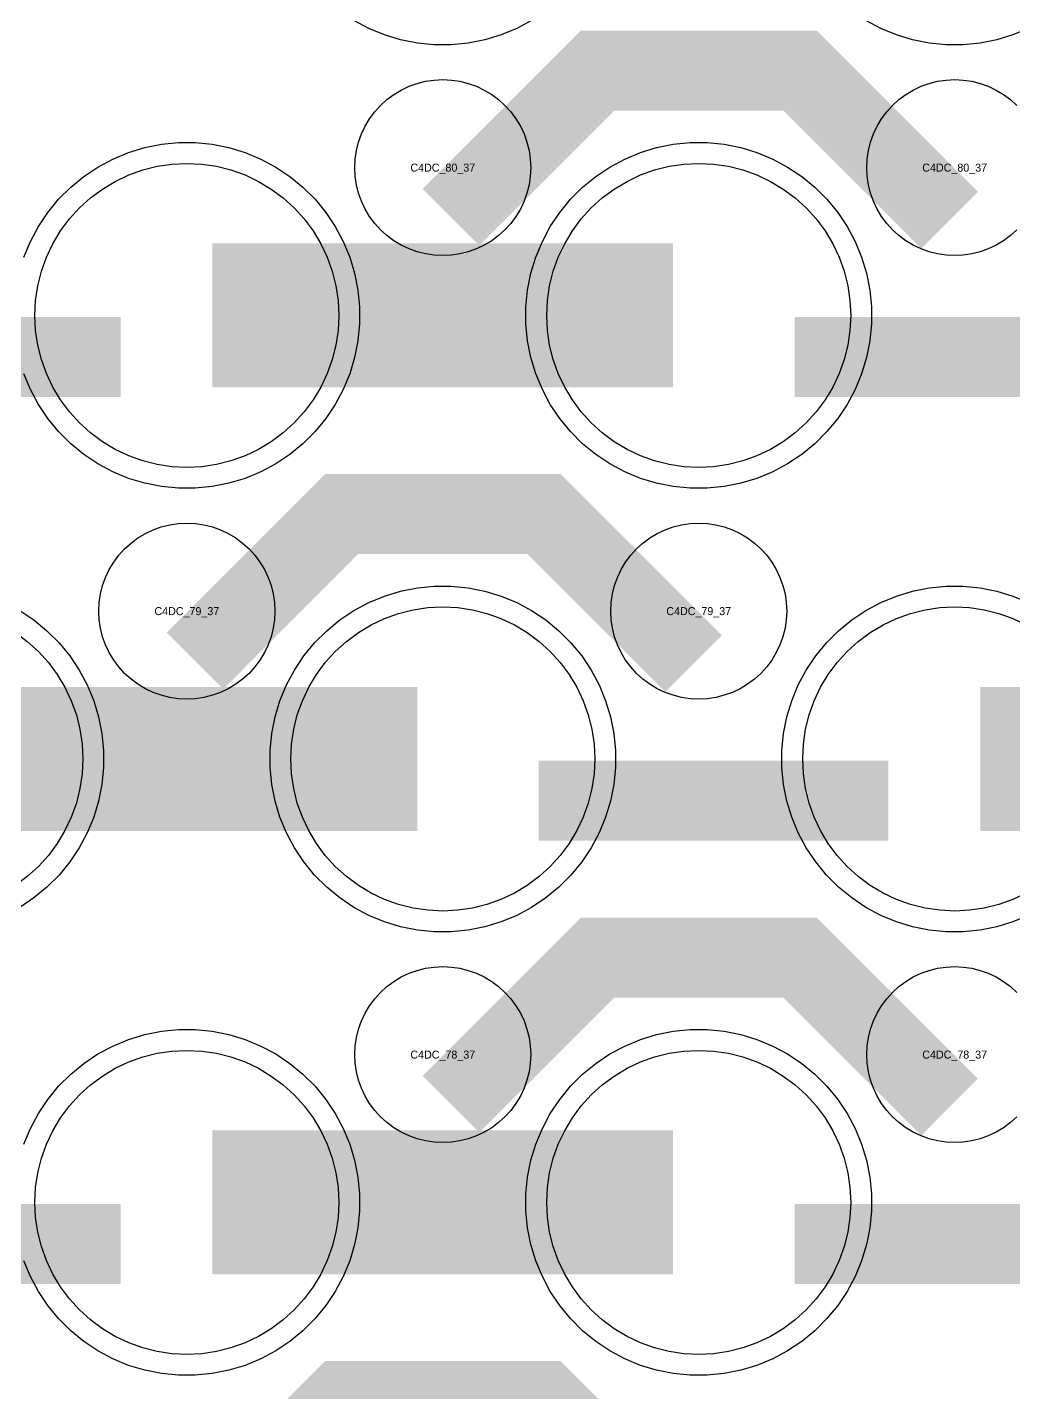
# Model space of a CAD drawing. Extents: x -11880 to 11880, y -14992 to 14992.
# Drawn here: x -209.9 to 98.5, y -4091 to -3664.4 of the extents above; entities that cross this region are included whole.
import ezdxf
from ezdxf.enums import TextEntityAlignment as Align

# ---------------------------------------------------------------- set-up
doc = ezdxf.new("R2010")
doc.units = 0
doc.header["$MEASUREMENT"] = 0
for name, color, linetype in [('GDS_775_DT_237', 138, 'CONTINUOUS'), ('RDL1_FS', 34, 'CONTINUOUS'), ('RDL_BS', 160, 'CONTINUOUS')]:
    doc.layers.add(name, color=color, linetype=linetype)

msp = doc.modelspace()

# ---------------------------------------------------------------- linework, layer by layer
at = {"layer": 'RDL1_FS'}
for points in [[(-160, -3801.949), (-164.657, -3801.72), (-169.268, -3801.036), (-173.791, -3799.904), (-178.181, -3798.332), (-182.395, -3796.34), (-186.395, -3793.942), (-190.14, -3791.164), (-193.594, -3788.034), (-196.724, -3784.58), (-199.502, -3780.835), (-201.9, -3776.835), (-203.892, -3772.621), (-205.464, -3768.231), (-206.596, -3763.708), (-207.28, -3759.097), (-207.509, -3754.44), (-207.28, -3749.783), (-206.596, -3745.172), (-205.464, -3740.649), (-203.892, -3736.259), (-201.9, -3732.045), (-199.502, -3728.045), (-196.724, -3724.3), (-193.594, -3720.846), (-190.14, -3717.716), (-186.395, -3714.938), (-182.395, -3712.54), (-178.181, -3710.548), (-173.791, -3708.976), (-169.268, -3707.844), (-164.657, -3707.16), (-160, -3706.931), (-155.343, -3707.16), (-150.732, -3707.844), (-146.209, -3708.976), (-141.819, -3710.548), (-137.605, -3712.54), (-133.605, -3714.938), (-129.86, -3717.716), (-126.406, -3720.846), (-123.276, -3724.3), (-120.498, -3728.045), (-118.1, -3732.045), (-116.108, -3736.259), (-114.536, -3740.649), (-113.404, -3745.172), (-112.72, -3749.783), (-112.491, -3754.44), (-112.72, -3759.097), (-113.404, -3763.708), (-114.536, -3768.231), (-116.108, -3772.621), (-118.1, -3776.835), (-120.498, -3780.835), (-123.276, -3784.58), (-126.406, -3788.034), (-129.86, -3791.164), (-133.605, -3793.942), (-137.605, -3796.34), (-141.819, -3798.332), (-146.209, -3799.904), (-150.732, -3801.036), (-155.343, -3801.72)], [(0, -3801.949), (-4.657, -3801.72), (-9.268, -3801.036), (-13.791, -3799.904), (-18.181, -3798.332), (-22.395, -3796.34), (-26.395, -3793.942), (-30.14, -3791.164), (-33.594, -3788.034), (-36.724, -3784.58), (-39.502, -3780.835), (-41.9, -3776.835), (-43.892, -3772.621), (-45.464, -3768.231), (-46.596, -3763.708), (-47.28, -3759.097), (-47.509, -3754.44), (-47.28, -3749.783), (-46.596, -3745.172), (-45.464, -3740.649), (-43.892, -3736.259), (-41.9, -3732.045), (-39.502, -3728.045), (-36.724, -3724.3), (-33.594, -3720.846), (-30.14, -3717.716), (-26.395, -3714.938), (-22.395, -3712.54), (-18.181, -3710.548), (-13.791, -3708.976), (-9.268, -3707.844), (-4.657, -3707.16), (0, -3706.931), (4.657, -3707.16), (9.268, -3707.844), (13.791, -3708.976), (18.181, -3710.548), (22.395, -3712.54), (26.395, -3714.938), (30.14, -3717.716), (33.594, -3720.846), (36.724, -3724.3), (39.502, -3728.045), (41.9, -3732.045), (43.892, -3736.259), (45.464, -3740.649), (46.596, -3745.172), (47.28, -3749.783), (47.509, -3754.44), (47.28, -3759.097), (46.596, -3763.708), (45.464, -3768.231), (43.892, -3772.621), (41.9, -3776.835), (39.502, -3780.835), (36.724, -3784.58), (33.594, -3788.034), (30.14, -3791.164), (26.395, -3793.942), (22.395, -3796.34), (18.181, -3798.332), (13.791, -3799.904), (9.268, -3801.036), (4.657, -3801.72)], [(-80, -3940.514), (-84.657, -3940.285), (-89.268, -3939.601), (-93.791, -3938.469), (-98.181, -3936.897), (-102.395, -3934.905), (-106.395, -3932.507), (-110.14, -3929.729), (-113.594, -3926.599), (-116.724, -3923.145), (-119.502, -3919.4), (-121.9, -3915.4), (-123.892, -3911.186), (-125.464, -3906.796), (-126.596, -3902.273), (-127.28, -3897.662), (-127.509, -3893.005), (-127.28, -3888.348), (-126.596, -3883.737), (-125.464, -3879.214), (-123.892, -3874.824), (-121.9, -3870.61), (-119.502, -3866.61), (-116.724, -3862.865), (-113.594, -3859.411), (-110.14, -3856.281), (-106.395, -3853.503), (-102.395, -3851.105), (-98.181, -3849.113), (-93.791, -3847.541), (-89.268, -3846.409), (-84.657, -3845.725), (-80, -3845.496), (-75.343, -3845.725), (-70.732, -3846.409), (-66.209, -3847.541), (-61.819, -3849.113), (-57.605, -3851.105), (-53.605, -3853.503), (-49.86, -3856.281), (-46.406, -3859.411), (-43.276, -3862.865), (-40.498, -3866.61), (-38.1, -3870.61), (-36.108, -3874.824), (-34.536, -3879.214), (-33.404, -3883.737), (-32.72, -3888.348), (-32.491, -3893.005), (-32.72, -3897.662), (-33.404, -3902.273), (-34.536, -3906.796), (-36.108, -3911.186), (-38.1, -3915.4), (-40.498, -3919.4), (-43.276, -3923.145), (-46.406, -3926.599), (-49.86, -3929.729), (-53.605, -3932.507), (-57.605, -3934.905), (-61.819, -3936.897), (-66.209, -3938.469), (-70.732, -3939.601), (-75.343, -3940.285)]]:
    msp.add_lwpolyline(points, close=True, dxfattribs=at)
for points in [[(-151.998, -3754.44, 45, 45, 0), (-79.998, -3754.44, 45, 45, 0)], [(-79.998, -3754.44, 45, 45, 0), (-7.998, -3754.44, 45, 45, 0)], [(-231.998, -3893.005, 45, 45, 0), (-159.998, -3893.005, 45, 45, 0)], [(-159.998, -3893.005, 45, 45, 0), (-87.998, -3893.005, 45, 45, 0)], [(88.002, -3893.005, 45, 45, 0), (160.002, -3893.005, 45, 45, 0)]]:
    msp.add_lwpolyline(points, format="xyseb", dxfattribs=at)
for points in [[(102.395, -3934.905), (98.181, -3936.897), (93.791, -3938.469), (89.268, -3939.601), (84.657, -3940.285), (80, -3940.514), (75.343, -3940.285), (70.732, -3939.601), (66.209, -3938.469), (61.819, -3936.897), (57.605, -3934.905), (53.605, -3932.507), (49.86, -3929.729), (46.406, -3926.599), (43.276, -3923.145), (40.498, -3919.4), (38.1, -3915.4), (36.108, -3911.186), (34.536, -3906.796), (33.404, -3902.273), (32.72, -3897.662), (32.491, -3893.005), (32.72, -3888.348), (33.404, -3883.737), (34.536, -3879.214), (36.108, -3874.824), (38.1, -3870.61), (40.498, -3866.61), (43.276, -3862.865), (46.406, -3859.411), (49.86, -3856.281), (53.605, -3853.503), (57.605, -3851.105), (61.819, -3849.113), (66.209, -3847.541), (70.732, -3846.409), (75.343, -3845.725), (80, -3845.496), (84.657, -3845.725), (89.268, -3846.409), (93.791, -3847.541), (98.181, -3849.113), (102.395, -3851.105)], [(-213.605, -3853.503), (-209.86, -3856.281), (-206.406, -3859.411), (-203.276, -3862.865), (-200.498, -3866.61), (-198.1, -3870.61), (-196.108, -3874.824), (-194.536, -3879.214), (-193.404, -3883.737), (-192.72, -3888.348), (-192.491, -3893.005), (-192.72, -3897.662), (-193.404, -3902.273), (-194.536, -3906.796), (-196.108, -3911.186), (-198.1, -3915.4), (-200.498, -3919.4), (-203.276, -3923.145), (-206.406, -3926.599), (-209.86, -3929.729), (-213.605, -3932.507)]]:
    msp.add_lwpolyline(points, dxfattribs=at)
at = {"layer": 'RDL1_FS', "color": 241, "true_color": 0xf7abae}
for points in [[(-160, -4079.074), (-164.657, -4078.845), (-169.268, -4078.161), (-173.791, -4077.029), (-178.181, -4075.457), (-182.395, -4073.465), (-186.395, -4071.067), (-190.14, -4068.289), (-193.594, -4065.159), (-196.724, -4061.705), (-199.502, -4057.96), (-201.9, -4053.96), (-203.892, -4049.746), (-205.464, -4045.356), (-206.596, -4040.833), (-207.28, -4036.222), (-207.509, -4031.565), (-207.28, -4026.908), (-206.596, -4022.297), (-205.464, -4017.774), (-203.892, -4013.384), (-201.9, -4009.17), (-199.502, -4005.17), (-196.724, -4001.425), (-193.594, -3997.971), (-190.14, -3994.841), (-186.395, -3992.063), (-182.395, -3989.665), (-178.181, -3987.673), (-173.791, -3986.101), (-169.268, -3984.969), (-164.657, -3984.285), (-160, -3984.056), (-155.343, -3984.285), (-150.732, -3984.969), (-146.209, -3986.101), (-141.819, -3987.673), (-137.605, -3989.665), (-133.605, -3992.063), (-129.86, -3994.841), (-126.406, -3997.971), (-123.276, -4001.425), (-120.498, -4005.17), (-118.1, -4009.17), (-116.108, -4013.384), (-114.536, -4017.774), (-113.404, -4022.297), (-112.72, -4026.908), (-112.491, -4031.565), (-112.72, -4036.222), (-113.404, -4040.833), (-114.536, -4045.356), (-116.108, -4049.746), (-118.1, -4053.96), (-120.498, -4057.96), (-123.276, -4061.705), (-126.406, -4065.159), (-129.86, -4068.289), (-133.605, -4071.067), (-137.605, -4073.465), (-141.819, -4075.457), (-146.209, -4077.029), (-150.732, -4078.161), (-155.343, -4078.845)], [(0, -4079.074), (-4.657, -4078.845), (-9.268, -4078.161), (-13.791, -4077.029), (-18.181, -4075.457), (-22.395, -4073.465), (-26.395, -4071.067), (-30.14, -4068.289), (-33.594, -4065.159), (-36.724, -4061.705), (-39.502, -4057.96), (-41.9, -4053.96), (-43.892, -4049.746), (-45.464, -4045.356), (-46.596, -4040.833), (-47.28, -4036.222), (-47.509, -4031.565), (-47.28, -4026.908), (-46.596, -4022.297), (-45.464, -4017.774), (-43.892, -4013.384), (-41.9, -4009.17), (-39.502, -4005.17), (-36.724, -4001.425), (-33.594, -3997.971), (-30.14, -3994.841), (-26.395, -3992.063), (-22.395, -3989.665), (-18.181, -3987.673), (-13.791, -3986.101), (-9.268, -3984.969), (-4.657, -3984.285), (0, -3984.056), (4.657, -3984.285), (9.268, -3984.969), (13.791, -3986.101), (18.181, -3987.673), (22.395, -3989.665), (26.395, -3992.063), (30.14, -3994.841), (33.594, -3997.971), (36.724, -4001.425), (39.502, -4005.17), (41.9, -4009.17), (43.892, -4013.384), (45.464, -4017.774), (46.596, -4022.297), (47.28, -4026.908), (47.509, -4031.565), (47.28, -4036.222), (46.596, -4040.833), (45.464, -4045.356), (43.892, -4049.746), (41.9, -4053.96), (39.502, -4057.96), (36.724, -4061.705), (33.594, -4065.159), (30.14, -4068.289), (26.395, -4071.067), (22.395, -4073.465), (18.181, -4075.457), (13.791, -4077.029), (9.268, -4078.161), (4.657, -4078.845)]]:
    msp.add_lwpolyline(points, close=True, dxfattribs=at)
for points in [[(-151.998, -4031.565, 45, 45, 0), (-79.998, -4031.565, 45, 45, 0)], [(-79.998, -4031.565, 45, 45, 0), (-7.998, -4031.565, 45, 45, 0)]]:
    msp.add_lwpolyline(points, format="xyseb", dxfattribs=at)
at = {"layer": 'RDL_BS', "color": 241, "true_color": 0xf7abae}
for points in [[(-52.223, -3662.258), (-56.885, -3664.75), (-61.795, -3666.781), (-66.835, -3668.312), (-72.062, -3669.358), (-77.356, -3669.875), (-82.644, -3669.875), (-87.938, -3669.358), (-93.165, -3668.312), (-98.205, -3666.781), (-103.115, -3664.75), (-107.777, -3662.258)], [(103.115, -3664.75), (98.205, -3666.781), (93.165, -3668.312), (87.938, -3669.358), (82.644, -3669.875), (77.356, -3669.875), (72.062, -3669.358), (66.835, -3668.312), (61.795, -3666.781), (56.885, -3664.75), (52.223, -3662.258)], [(-210.906, -4013.36), (-208.875, -4008.45), (-206.383, -4003.788), (-203.436, -3999.374), (-200.074, -3995.273), (-196.292, -3991.491), (-192.191, -3988.129), (-187.777, -3985.182), (-183.115, -3982.69), (-178.205, -3980.659), (-173.165, -3979.128), (-167.938, -3978.082), (-162.644, -3977.565), (-157.356, -3977.565), (-152.062, -3978.082), (-146.835, -3979.128), (-141.795, -3980.659), (-136.885, -3982.69), (-132.223, -3985.182), (-127.809, -3988.129), (-123.708, -3991.491), (-119.926, -3995.273), (-116.564, -3999.374), (-113.617, -4003.788), (-111.125, -4008.45), (-109.094, -4013.36), (-107.563, -4018.4), (-106.517, -4023.627), (-106, -4028.921), (-106, -4034.209), (-106.517, -4039.503), (-107.563, -4044.73), (-109.094, -4049.77), (-111.125, -4054.68), (-113.617, -4059.342), (-116.564, -4063.756), (-119.926, -4067.857), (-123.708, -4071.639), (-127.809, -4075.001), (-132.223, -4077.948), (-136.885, -4080.44), (-141.795, -4082.471), (-146.835, -4084.002), (-152.062, -4085.048), (-157.356, -4085.565), (-162.644, -4085.565), (-167.938, -4085.048), (-173.165, -4084.002), (-178.205, -4082.471), (-183.115, -4080.44), (-187.777, -4077.948), (-192.191, -4075.001), (-196.292, -4071.639), (-200.074, -4067.857), (-203.436, -4063.756), (-206.383, -4059.342), (-208.875, -4054.68), (-210.906, -4049.77)]]:
    msp.add_lwpolyline(points, dxfattribs=at)
at = {"layer": 'RDL_BS'}
for points in [[(-77.438, -3723.754, 25, 25, 0), (-31.623, -3677.939, 25, 25, 0), (1.93, -3677.939, 25, 25, 0)], [(78.401, -3724.653, 25, 25, 0), (31.687, -3677.939, 25, 25, 0), (1.929, -3677.939, 25, 25, 0)], [(-289.984, -3767.453, 25, 25, 0), (-180.719, -3767.453, 25, 25, 0)], [(30.016, -3767.453, 25, 25, 0), (139.281, -3767.453, 25, 25, 0)], [(-157.438, -3862.319, 25, 25, 0), (-111.623, -3816.504, 25, 25, 0), (-78.07, -3816.504, 25, 25, 0)], [(-1.599, -3863.218, 25, 25, 0), (-48.313, -3816.504, 25, 25, 0), (-78.071, -3816.504, 25, 25, 0)], [(-49.984, -3906.018, 25, 25, 0), (59.281, -3906.018, 25, 25, 0)], [(-77.438, -4000.879, 25, 25, 0), (-31.623, -3955.064, 25, 25, 0), (1.93, -3955.064, 25, 25, 0)], [(78.401, -4001.778, 25, 25, 0), (31.687, -3955.064, 25, 25, 0), (1.929, -3955.064, 25, 25, 0)], [(-157.438, -4139.444, 25, 25, 0), (-111.623, -4093.629, 25, 25, 0), (-78.07, -4093.629, 25, 25, 0)], [(-1.599, -4140.343, 25, 25, 0), (-48.313, -4093.629, 25, 25, 0), (-78.071, -4093.629, 25, 25, 0)]]:
    msp.add_lwpolyline(points, format="xyseb", dxfattribs=at)
for points in [[(-80, -3735.746), (-82.693, -3735.614), (-85.365, -3735.218), (-87.984, -3734.561), (-90.519, -3733.654), (-92.956, -3732.502), (-95.28, -3731.109), (-97.443, -3729.506), (-99.442, -3727.694), (-101.254, -3725.695), (-102.857, -3723.532), (-104.25, -3721.208), (-105.402, -3718.771), (-106.309, -3716.236), (-106.966, -3713.617), (-107.362, -3710.945), (-107.494, -3708.252), (-107.362, -3705.559), (-106.966, -3702.887), (-106.309, -3700.268), (-105.402, -3697.733), (-104.25, -3695.296), (-102.857, -3692.972), (-101.254, -3690.809), (-99.442, -3688.81), (-97.443, -3686.998), (-95.28, -3685.395), (-92.956, -3684.002), (-90.519, -3682.85), (-87.984, -3681.943), (-85.365, -3681.286), (-82.693, -3680.89), (-80, -3680.758), (-77.307, -3680.89), (-74.635, -3681.286), (-72.016, -3681.943), (-69.481, -3682.85), (-67.044, -3684.002), (-64.72, -3685.395), (-62.557, -3686.998), (-60.558, -3688.81), (-58.746, -3690.809), (-57.143, -3692.972), (-55.75, -3695.296), (-54.598, -3697.733), (-53.691, -3700.268), (-53.034, -3702.887), (-52.638, -3705.559), (-52.506, -3708.252), (-52.638, -3710.945), (-53.034, -3713.617), (-53.691, -3716.236), (-54.598, -3718.771), (-55.75, -3721.208), (-57.143, -3723.532), (-58.746, -3725.695), (-60.558, -3727.694), (-62.557, -3729.506), (-64.72, -3731.109), (-67.044, -3732.502), (-69.481, -3733.654), (-72.016, -3734.561), (-74.635, -3735.218), (-77.307, -3735.614)], [(-2.644, -3808.44), (-7.938, -3807.923), (-13.165, -3806.877), (-18.205, -3805.346), (-23.115, -3803.315), (-27.777, -3800.823), (-32.191, -3797.876), (-36.292, -3794.514), (-40.074, -3790.732), (-43.436, -3786.631), (-46.383, -3782.217), (-48.875, -3777.555), (-50.906, -3772.645), (-52.437, -3767.605), (-53.483, -3762.378), (-54, -3757.084), (-54, -3751.796), (-53.483, -3746.502), (-52.437, -3741.275), (-50.906, -3736.235), (-48.875, -3731.325), (-46.383, -3726.663), (-43.436, -3722.249), (-40.074, -3718.148), (-36.292, -3714.366), (-32.191, -3711.004), (-27.777, -3708.057), (-23.115, -3705.565), (-18.205, -3703.534), (-13.165, -3702.003), (-7.938, -3700.957), (-2.644, -3700.44), (2.644, -3700.44), (7.938, -3700.957), (13.165, -3702.003), (18.205, -3703.534), (23.115, -3705.565), (27.777, -3708.057), (32.191, -3711.004), (36.292, -3714.366), (40.074, -3718.148), (43.436, -3722.249), (46.383, -3726.663), (48.875, -3731.325), (50.906, -3736.235), (52.437, -3741.275), (53.483, -3746.502), (54, -3751.796), (54, -3757.084), (53.483, -3762.378), (52.437, -3767.605), (50.906, -3772.645), (48.875, -3777.555), (46.383, -3782.217), (43.436, -3786.631), (40.074, -3790.732), (36.292, -3794.514), (32.191, -3797.876), (27.777, -3800.823), (23.115, -3803.315), (18.205, -3805.346), (13.165, -3806.877), (7.938, -3807.923), (2.644, -3808.44)], [(-160, -3874.311), (-162.693, -3874.179), (-165.365, -3873.783), (-167.984, -3873.126), (-170.519, -3872.219), (-172.956, -3871.067), (-175.28, -3869.674), (-177.443, -3868.071), (-179.442, -3866.259), (-181.254, -3864.26), (-182.857, -3862.097), (-184.25, -3859.773), (-185.402, -3857.336), (-186.309, -3854.801), (-186.966, -3852.182), (-187.362, -3849.51), (-187.494, -3846.817), (-187.362, -3844.124), (-186.966, -3841.452), (-186.309, -3838.833), (-185.402, -3836.298), (-184.25, -3833.861), (-182.857, -3831.537), (-181.254, -3829.374), (-179.442, -3827.375), (-177.443, -3825.563), (-175.28, -3823.96), (-172.956, -3822.567), (-170.519, -3821.415), (-167.984, -3820.508), (-165.365, -3819.851), (-162.693, -3819.455), (-160, -3819.323), (-157.307, -3819.455), (-154.635, -3819.851), (-152.016, -3820.508), (-149.481, -3821.415), (-147.044, -3822.567), (-144.72, -3823.96), (-142.557, -3825.563), (-140.558, -3827.375), (-138.746, -3829.374), (-137.143, -3831.537), (-135.75, -3833.861), (-134.598, -3836.298), (-133.691, -3838.833), (-133.034, -3841.452), (-132.638, -3844.124), (-132.506, -3846.817), (-132.638, -3849.51), (-133.034, -3852.182), (-133.691, -3854.801), (-134.598, -3857.336), (-135.75, -3859.773), (-137.143, -3862.097), (-138.746, -3864.26), (-140.558, -3866.259), (-142.557, -3868.071), (-144.72, -3869.674), (-147.044, -3871.067), (-149.481, -3872.219), (-152.016, -3873.126), (-154.635, -3873.783), (-157.307, -3874.179)], [(0, -3874.311), (-2.693, -3874.179), (-5.365, -3873.783), (-7.984, -3873.126), (-10.519, -3872.219), (-12.956, -3871.067), (-15.28, -3869.674), (-17.443, -3868.071), (-19.442, -3866.259), (-21.254, -3864.26), (-22.857, -3862.097), (-24.25, -3859.773), (-25.402, -3857.336), (-26.309, -3854.801), (-26.966, -3852.182), (-27.362, -3849.51), (-27.494, -3846.817), (-27.362, -3844.124), (-26.966, -3841.452), (-26.309, -3838.833), (-25.402, -3836.298), (-24.25, -3833.861), (-22.857, -3831.537), (-21.254, -3829.374), (-19.442, -3827.375), (-17.443, -3825.563), (-15.28, -3823.96), (-12.956, -3822.567), (-10.519, -3821.415), (-7.984, -3820.508), (-5.365, -3819.851), (-2.693, -3819.455), (0, -3819.323), (2.693, -3819.455), (5.365, -3819.851), (7.984, -3820.508), (10.519, -3821.415), (12.956, -3822.567), (15.28, -3823.96), (17.443, -3825.563), (19.442, -3827.375), (21.254, -3829.374), (22.857, -3831.537), (24.25, -3833.861), (25.402, -3836.298), (26.309, -3838.833), (26.966, -3841.452), (27.362, -3844.124), (27.494, -3846.817), (27.362, -3849.51), (26.966, -3852.182), (26.309, -3854.801), (25.402, -3857.336), (24.25, -3859.773), (22.857, -3862.097), (21.254, -3864.26), (19.442, -3866.259), (17.443, -3868.071), (15.28, -3869.674), (12.956, -3871.067), (10.519, -3872.219), (7.984, -3873.126), (5.365, -3873.783), (2.693, -3874.179)], [(-82.644, -3947.005), (-87.938, -3946.488), (-93.165, -3945.442), (-98.205, -3943.911), (-103.115, -3941.88), (-107.777, -3939.388), (-112.191, -3936.441), (-116.292, -3933.079), (-120.074, -3929.297), (-123.436, -3925.196), (-126.383, -3920.782), (-128.875, -3916.12), (-130.906, -3911.21), (-132.437, -3906.17), (-133.483, -3900.943), (-134, -3895.649), (-134, -3890.361), (-133.483, -3885.067), (-132.437, -3879.84), (-130.906, -3874.8), (-128.875, -3869.89), (-126.383, -3865.228), (-123.436, -3860.814), (-120.074, -3856.713), (-116.292, -3852.931), (-112.191, -3849.569), (-107.777, -3846.622), (-103.115, -3844.13), (-98.205, -3842.099), (-93.165, -3840.568), (-87.938, -3839.522), (-82.644, -3839.005), (-77.356, -3839.005), (-72.062, -3839.522), (-66.835, -3840.568), (-61.795, -3842.099), (-56.885, -3844.13), (-52.223, -3846.622), (-47.809, -3849.569), (-43.708, -3852.931), (-39.926, -3856.713), (-36.564, -3860.814), (-33.617, -3865.228), (-31.125, -3869.89), (-29.094, -3874.8), (-27.563, -3879.84), (-26.517, -3885.067), (-26, -3890.361), (-26, -3895.649), (-26.517, -3900.943), (-27.563, -3906.17), (-29.094, -3911.21), (-31.125, -3916.12), (-33.617, -3920.782), (-36.564, -3925.196), (-39.926, -3929.297), (-43.708, -3933.079), (-47.809, -3936.441), (-52.223, -3939.388), (-56.885, -3941.88), (-61.795, -3943.911), (-66.835, -3945.442), (-72.062, -3946.488), (-77.356, -3947.005)], [(-80, -4012.871), (-82.693, -4012.739), (-85.365, -4012.343), (-87.984, -4011.686), (-90.519, -4010.779), (-92.956, -4009.627), (-95.28, -4008.234), (-97.443, -4006.631), (-99.442, -4004.819), (-101.254, -4002.82), (-102.857, -4000.657), (-104.25, -3998.333), (-105.402, -3995.896), (-106.309, -3993.361), (-106.966, -3990.742), (-107.362, -3988.07), (-107.494, -3985.377), (-107.362, -3982.684), (-106.966, -3980.012), (-106.309, -3977.393), (-105.402, -3974.858), (-104.25, -3972.421), (-102.857, -3970.097), (-101.254, -3967.934), (-99.442, -3965.935), (-97.443, -3964.123), (-95.28, -3962.52), (-92.956, -3961.127), (-90.519, -3959.975), (-87.984, -3959.068), (-85.365, -3958.411), (-82.693, -3958.015), (-80, -3957.883), (-77.307, -3958.015), (-74.635, -3958.411), (-72.016, -3959.068), (-69.481, -3959.975), (-67.044, -3961.127), (-64.72, -3962.52), (-62.557, -3964.123), (-60.558, -3965.935), (-58.746, -3967.934), (-57.143, -3970.097), (-55.75, -3972.421), (-54.598, -3974.858), (-53.691, -3977.393), (-53.034, -3980.012), (-52.638, -3982.684), (-52.506, -3985.377), (-52.638, -3988.07), (-53.034, -3990.742), (-53.691, -3993.361), (-54.598, -3995.896), (-55.75, -3998.333), (-57.143, -4000.657), (-58.746, -4002.82), (-60.558, -4004.819), (-62.557, -4006.631), (-64.72, -4008.234), (-67.044, -4009.627), (-69.481, -4010.779), (-72.016, -4011.686), (-74.635, -4012.343), (-77.307, -4012.739)]]:
    msp.add_lwpolyline(points, close=True, dxfattribs=at)
for points in [[(99.442, -3727.694), (97.443, -3729.506), (95.28, -3731.109), (92.956, -3732.502), (90.519, -3733.654), (87.984, -3734.561), (85.365, -3735.218), (82.693, -3735.614), (80, -3735.746), (77.307, -3735.614), (74.635, -3735.218), (72.016, -3734.561), (69.481, -3733.654), (67.044, -3732.502), (64.72, -3731.109), (62.557, -3729.506), (60.558, -3727.694), (58.746, -3725.695), (57.143, -3723.532), (55.75, -3721.208), (54.598, -3718.771), (53.691, -3716.236), (53.034, -3713.617), (52.638, -3710.945), (52.506, -3708.252), (52.638, -3705.559), (53.034, -3702.887), (53.691, -3700.268), (54.598, -3697.733), (55.75, -3695.296), (57.143, -3692.972), (58.746, -3690.809), (60.558, -3688.81), (62.557, -3686.998), (64.72, -3685.395), (67.044, -3684.002), (69.481, -3682.85), (72.016, -3681.943), (74.635, -3681.286), (77.307, -3680.89), (80, -3680.758), (82.693, -3680.89), (85.365, -3681.286), (87.984, -3681.943), (90.519, -3682.85), (92.956, -3684.002), (95.28, -3685.395), (97.443, -3686.998), (99.442, -3688.81)], [(-210.906, -3736.235), (-208.875, -3731.325), (-206.383, -3726.663), (-203.436, -3722.249), (-200.074, -3718.148), (-196.292, -3714.366), (-192.191, -3711.004), (-187.777, -3708.057), (-183.115, -3705.565), (-178.205, -3703.534), (-173.165, -3702.003), (-167.938, -3700.957), (-162.644, -3700.44), (-157.356, -3700.44), (-152.062, -3700.957), (-146.835, -3702.003), (-141.795, -3703.534), (-136.885, -3705.565), (-132.223, -3708.057), (-127.809, -3711.004), (-123.708, -3714.366), (-119.926, -3718.148), (-116.564, -3722.249), (-113.617, -3726.663), (-111.125, -3731.325), (-109.094, -3736.235), (-107.563, -3741.275), (-106.517, -3746.502), (-106, -3751.796), (-106, -3757.084), (-106.517, -3762.378), (-107.563, -3767.605), (-109.094, -3772.645), (-111.125, -3777.555), (-113.617, -3782.217), (-116.564, -3786.631), (-119.926, -3790.732), (-123.708, -3794.514), (-127.809, -3797.876), (-132.223, -3800.823), (-136.885, -3803.315), (-141.795, -3805.346), (-146.835, -3806.877), (-152.062, -3807.923), (-157.356, -3808.44), (-162.644, -3808.44), (-167.938, -3807.923), (-173.165, -3806.877), (-178.205, -3805.346), (-183.115, -3803.315), (-187.777, -3800.823), (-192.191, -3797.876), (-196.292, -3794.514), (-200.074, -3790.732), (-203.436, -3786.631), (-206.383, -3782.217), (-208.875, -3777.555), (-210.906, -3772.645)], [(103.115, -3941.88), (98.205, -3943.911), (93.165, -3945.442), (87.938, -3946.488), (82.644, -3947.005), (77.356, -3947.005), (72.062, -3946.488), (66.835, -3945.442), (61.795, -3943.911), (56.885, -3941.88), (52.223, -3939.388), (47.809, -3936.441), (43.708, -3933.079), (39.926, -3929.297), (36.564, -3925.196), (33.617, -3920.782), (31.125, -3916.12), (29.094, -3911.21), (27.563, -3906.17), (26.517, -3900.943), (26, -3895.649), (26, -3890.361), (26.517, -3885.067), (27.563, -3879.84), (29.094, -3874.8), (31.125, -3869.89), (33.617, -3865.228), (36.564, -3860.814), (39.926, -3856.713), (43.708, -3852.931), (47.809, -3849.569), (52.223, -3846.622), (56.885, -3844.13), (61.795, -3842.099), (66.835, -3840.568), (72.062, -3839.522), (77.356, -3839.005), (82.644, -3839.005), (87.938, -3839.522), (93.165, -3840.568), (98.205, -3842.099), (103.115, -3844.13)], [(-212.223, -3846.622), (-207.809, -3849.569), (-203.708, -3852.931), (-199.926, -3856.713), (-196.564, -3860.814), (-193.617, -3865.228), (-191.125, -3869.89), (-189.094, -3874.8), (-187.563, -3879.84), (-186.517, -3885.067), (-186, -3890.361), (-186, -3895.649), (-186.517, -3900.943), (-187.563, -3906.17), (-189.094, -3911.21), (-191.125, -3916.12), (-193.617, -3920.782), (-196.564, -3925.196), (-199.926, -3929.297), (-203.708, -3933.079), (-207.809, -3936.441), (-212.223, -3939.388)], [(99.442, -4004.819), (97.443, -4006.631), (95.28, -4008.234), (92.956, -4009.627), (90.519, -4010.779), (87.984, -4011.686), (85.365, -4012.343), (82.693, -4012.739), (80, -4012.871), (77.307, -4012.739), (74.635, -4012.343), (72.016, -4011.686), (69.481, -4010.779), (67.044, -4009.627), (64.72, -4008.234), (62.557, -4006.631), (60.558, -4004.819), (58.746, -4002.82), (57.143, -4000.657), (55.75, -3998.333), (54.598, -3995.896), (53.691, -3993.361), (53.034, -3990.742), (52.638, -3988.07), (52.506, -3985.377), (52.638, -3982.684), (53.034, -3980.012), (53.691, -3977.393), (54.598, -3974.858), (55.75, -3972.421), (57.143, -3970.097), (58.746, -3967.934), (60.558, -3965.935), (62.557, -3964.123), (64.72, -3962.52), (67.044, -3961.127), (69.481, -3959.975), (72.016, -3959.068), (74.635, -3958.411), (77.307, -3958.015), (80, -3957.883), (82.693, -3958.015), (85.365, -3958.411), (87.984, -3959.068), (90.519, -3959.975), (92.956, -3961.127), (95.28, -3962.52), (97.443, -3964.123), (99.442, -3965.935)]]:
    msp.add_lwpolyline(points, dxfattribs=at)
at = {"layer": 'RDL_BS', "color": 241, "true_color": 0xf7abae}
msp.add_lwpolyline([(-2.644, -4085.565), (-7.938, -4085.048), (-13.165, -4084.002), (-18.205, -4082.471), (-23.115, -4080.44), (-27.777, -4077.948), (-32.191, -4075.001), (-36.292, -4071.639), (-40.074, -4067.857), (-43.436, -4063.756), (-46.383, -4059.342), (-48.875, -4054.68), (-50.906, -4049.77), (-52.437, -4044.73), (-53.483, -4039.503), (-54, -4034.209), (-54, -4028.921), (-53.483, -4023.627), (-52.437, -4018.4), (-50.906, -4013.36), (-48.875, -4008.45), (-46.383, -4003.788), (-43.436, -3999.374), (-40.074, -3995.273), (-36.292, -3991.491), (-32.191, -3988.129), (-27.777, -3985.182), (-23.115, -3982.69), (-18.205, -3980.659), (-13.165, -3979.128), (-7.938, -3978.082), (-2.644, -3977.565), (2.644, -3977.565), (7.938, -3978.082), (13.165, -3979.128), (18.205, -3980.659), (23.115, -3982.69), (27.777, -3985.182), (32.191, -3988.129), (36.292, -3991.491), (40.074, -3995.273), (43.436, -3999.374), (46.383, -4003.788), (48.875, -4008.45), (50.906, -4013.36), (52.437, -4018.4), (53.483, -4023.627), (54, -4028.921), (54, -4034.209), (53.483, -4039.503), (52.437, -4044.73), (50.906, -4049.77), (48.875, -4054.68), (46.383, -4059.342), (43.436, -4063.756), (40.074, -4067.857), (36.292, -4071.639), (32.191, -4075.001), (27.777, -4077.948), (23.115, -4080.44), (18.205, -4082.471), (13.165, -4084.002), (7.938, -4085.048), (2.644, -4085.565)], close=True, dxfattribs=at)
for points in [[(-289.984, -4044.578, 25, 25, 0), (-180.719, -4044.578, 25, 25, 0)], [(30.016, -4044.578, 25, 25, 0), (139.281, -4044.578, 25, 25, 0)]]:
    msp.add_lwpolyline(points, format="xyseb", dxfattribs=at)

# ---------------------------------------------------------------- texts
at = {"layer": 'GDS_775_DT_237'}
for s, p in [('C4DC_80_37', (-80, -3708.252)), ('C4DC_80_37', (-80, -3708.252)), ('C4DC_80_37', (80, -3708.252)), ('C4DC_80_37', (80, -3708.252)), ('C4DC_79_37', (-160, -3846.817)), ('C4DC_79_37', (-160, -3846.817)), ('C4DC_79_37', (0, -3846.817)), ('C4DC_79_37', (0, -3846.817)), ('C4DC_78_37', (-80, -3985.377)), ('C4DC_78_37', (-80, -3985.377)), ('C4DC_78_37', (80, -3985.377)), ('C4DC_78_37', (80, -3985.377))]:
    msp.add_text(s, height=2.5, dxfattribs=at).set_placement(p, align=Align.MIDDLE_CENTER)

doc.saveas('drawing.dxf')
